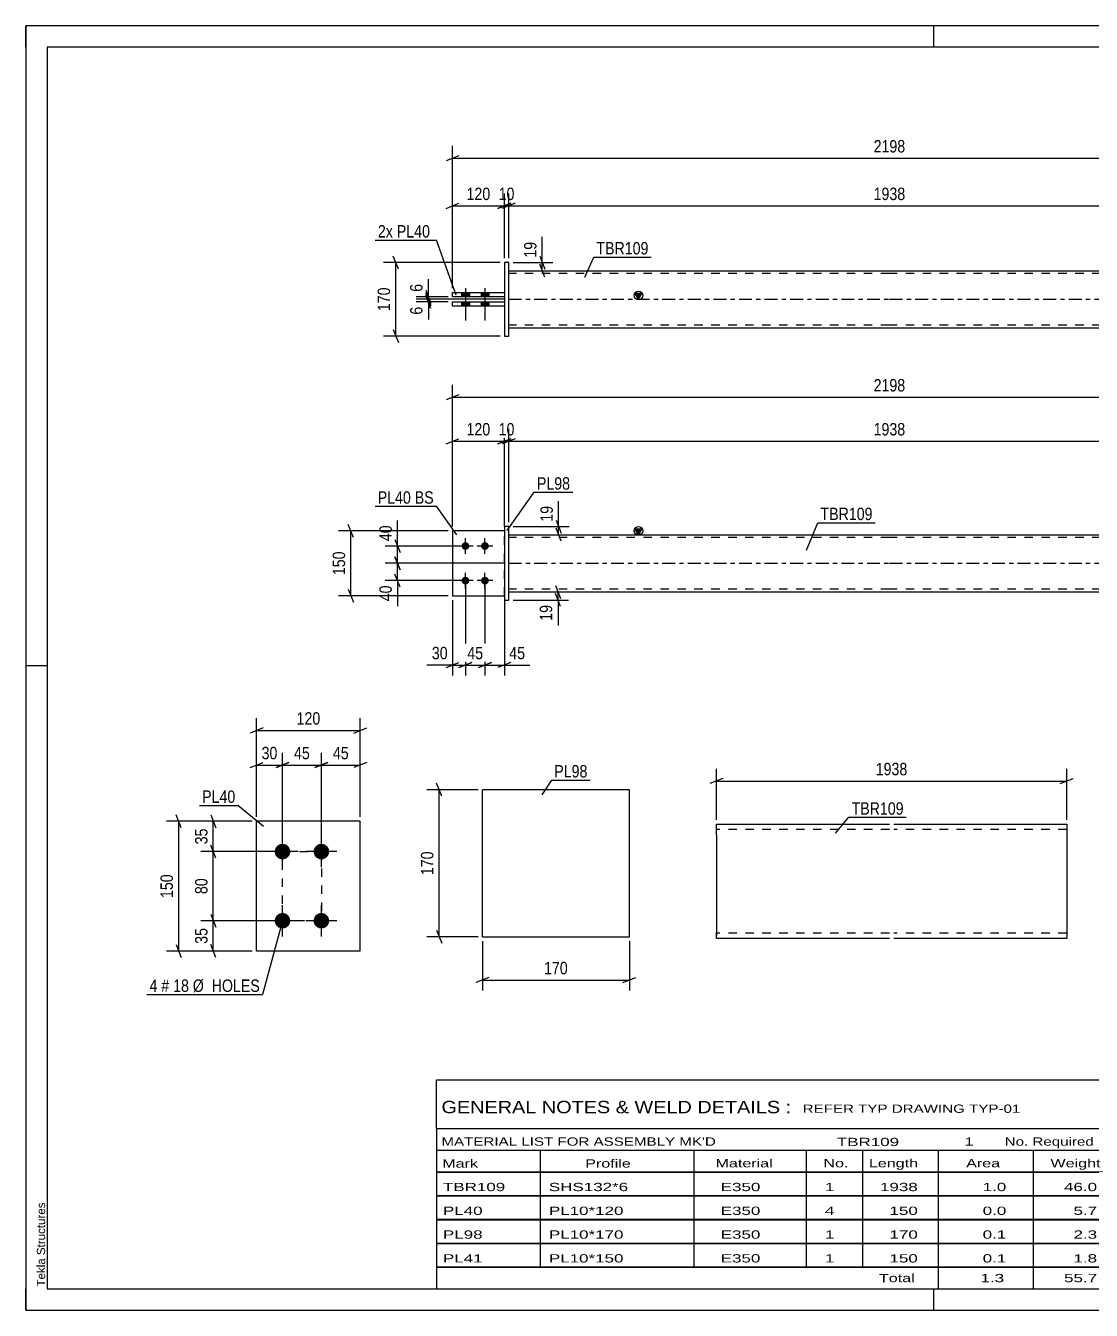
# Model space of a CAD drawing. Header units: millimetres. Extents: x 0 to 420, y 0 to 297.
# Drawn here: x 0 to 246.4, y 0 to 297 of the extents above; entities that cross this region are included whole.
import ezdxf

# ---------------------------------------------------------------- set-up
doc = ezdxf.new("R2010")
doc.units = ezdxf.units.MM
doc.linetypes.add('DXK_LINE_DOT2', pattern=[3.9198, 1.9599, -1.9599])
doc.linetypes.add('DXK_LINE_DOT3', pattern=[5.9187, 2.979, -0.9799, 0.9799, -0.9799])
doc.styles.add('Arial', font='ARIAL.TTF', dxfattribs={"height": 0.2})
doc.styles.add('Arial Narrow', font='ARIALN.TTF', dxfattribs={"height": 0.2})

# ---------------------------------------------------------------- blocks, each defined once
blk = doc.blocks.new('Unknown-581592027-1127')
at = {"color": 5, "linetype": 'Continuous'}
for p, q in [((420, 297), (0, 297)), ((0, 297), (0, 0)), ((0, 292), (0, 297)), ((210, 292), (210, 297)), ((415, 292), (5, 292)), ((5, 292), (5, 5)), ((5, 149), (0, 149)), ((0, 0), (0, 5)), ((5, 5), (415, 5)), ((210, 0), (210, 5)), ((0, 0), (420, 0))]:
    blk.add_line(p, q, dxfattribs=at)
at = {"color": 174, "linetype": 'Continuous', "style": 'Arial'}
blk.add_text('Tekla Structures', height=1.9102, rotation=90, dxfattribs=at).set_placement((4.5, 5.5))
blk = doc.blocks.new('Part-581592027-1420 - 1364')
at = {"color": 7, "linetype": 'DXK_LINE_DOT2'}
for p, q in [((110.71, 180.2), (98.71, 180.2)), ((98.71, 180.2), (98.71, 165.2)), ((110.71, 165.2), (110.71, 180.2)), ((98.71, 165.2), (110.71, 165.2))]:
    blk.add_line(p, q, dxfattribs=at)
blk = doc.blocks.new('Bolt-581592027-1378 - 1364')
at = {"linetype": 'Continuous'}
for points in [[(101.71, 175.8, -1), (101.71, 177.6, -1)], [(106.21, 175.8, -1), (106.21, 177.6, -1)], [(101.71, 167.8, -1), (101.71, 169.6, -1)], [(106.21, 167.8, -1), (106.21, 169.6, -1)]]:
    blk.add_hatch(color=1, dxfattribs=at).paths.add_polyline_path(points)
at = {"color": 1, "linetype": 'Continuous'}
for p, q in [((101.71, 174.9), (101.71, 178.5)), ((106.21, 174.9), (106.21, 178.5)), ((103.51, 176.7), (99.91, 176.7)), ((108.01, 176.7), (104.41, 176.7)), ((101.71, 166.9), (101.71, 170.5)), ((106.21, 166.9), (106.21, 170.5)), ((103.51, 168.7), (99.91, 168.7)), ((108.01, 168.7), (104.41, 168.7))]:
    blk.add_line(p, q, dxfattribs=at)
blk = doc.blocks.new('Part-581592027-1405 - 1364')
at = {"color": 2, "linetype": 'Continuous'}
for p, q in [((111.71, 181.2), (110.71, 181.2)), ((110.71, 181.2), (110.71, 164.2)), ((111.71, 164.2), (111.71, 181.2)), ((110.71, 164.2), (111.71, 164.2))]:
    blk.add_line(p, q, dxfattribs=at)
blk = doc.blocks.new('Part-581592027-1425 - 1364')
at = {"color": 2, "linetype": 'Continuous'}
for p, q in [((110.71, 180.2), (98.71, 180.2)), ((98.71, 180.2), (98.71, 165.2)), ((98.71, 165.2), (110.71, 165.2))]:
    blk.add_line(p, q, dxfattribs=at)
at = {"color": 7, "linetype": 'DXK_LINE_DOT2'}
blk.add_line((110.71, 165.2), (110.71, 180.2), dxfattribs=at)
blk = doc.blocks.new('Part-581592027-1440 - 1364')
at = {"linetype": 'Continuous'}
blk.add_hatch(color=2, dxfattribs=at).paths.add_polyline_path([(141.71, 179.3), (140.91, 180.7), (142.51, 180.7)])
at = {"color": 2, "linetype": 'Continuous'}
for p, q in [((111.71, 179.3), (199.71, 179.3)), ((141.71, 179.3), (140.91, 180.7)), ((140.91, 180.7), (142.51, 180.7)), ((142.51, 180.7), (141.71, 179.3)), ((199.81, 179.3), (287.81, 179.3)), ((111.71, 166.1), (199.71, 166.1)), ((199.81, 166.1), (287.81, 166.1))]:
    blk.add_line(p, q, dxfattribs=at)
at = {"color": 7, "linetype": 'DXK_LINE_DOT2'}
for p, q in [((111.71, 166.1), (111.71, 179.3)), ((199.71, 178.7), (111.71, 178.7)), ((287.81, 178.7), (199.81, 178.7)), ((287.81, 166.1), (287.81, 179.3)), ((199.71, 166.7), (111.71, 166.7)), ((287.81, 166.7), (199.81, 166.7))]:
    blk.add_line(p, q, dxfattribs=at)
at = {"color": 7, "linetype": 'DXK_LINE_DOT3'}
for p, q in [((111.71, 172.7), (199.71, 172.7)), ((199.81, 172.7), (287.81, 172.7))]:
    blk.add_line(p, q, dxfattribs=at)
at = {"color": 2, "linetype": 'Continuous'}
blk.add_circle((141.71, 180.2), 1, dxfattribs=at)
blk = doc.blocks.new('Part-581592027-1793 - 1767')
at = {"color": 2, "linetype": 'Continuous'}
for p, q in [((98.71, 233.14), (110.71, 233.14)), ((98.71, 232.14), (98.71, 233.14)), ((110.71, 232.14), (98.71, 232.14))]:
    blk.add_line(p, q, dxfattribs=at)
at = {"color": 7, "linetype": 'DXK_LINE_DOT2'}
blk.add_line((110.71, 233.14), (110.71, 232.14), dxfattribs=at)
blk = doc.blocks.new('Part-581592027-1798 - 1767')
at = {"color": 2, "linetype": 'Continuous'}
for p, q in [((98.71, 234.34), (98.71, 235.34)), ((98.71, 235.34), (110.71, 235.34)), ((110.71, 234.34), (98.71, 234.34))]:
    blk.add_line(p, q, dxfattribs=at)
at = {"color": 7, "linetype": 'DXK_LINE_DOT2'}
blk.add_line((110.71, 235.34), (110.71, 234.34), dxfattribs=at)
blk = doc.blocks.new('Part-581592027-1773 - 1767')
at = {"linetype": 'Continuous'}
blk.add_hatch(color=2, dxfattribs=at).paths.add_polyline_path([(141.71, 233.74), (140.91, 235.14), (142.51, 235.14)])
at = {"color": 2, "linetype": 'Continuous'}
for p, q in [((111.71, 240.34), (199.71, 240.34)), ((199.81, 240.34), (287.81, 240.34)), ((141.71, 233.74), (140.91, 235.14)), ((140.91, 235.14), (142.51, 235.14)), ((142.51, 235.14), (141.71, 233.74)), ((111.71, 227.14), (199.71, 227.14)), ((199.81, 227.14), (287.81, 227.14))]:
    blk.add_line(p, q, dxfattribs=at)
at = {"color": 7, "linetype": 'DXK_LINE_DOT2'}
for p, q in [((111.71, 227.14), (111.71, 240.34)), ((199.71, 239.74), (111.71, 239.74)), ((287.81, 239.74), (199.81, 239.74)), ((287.81, 240.34), (287.81, 227.14)), ((199.71, 227.74), (111.71, 227.74)), ((287.81, 227.74), (199.81, 227.74))]:
    blk.add_line(p, q, dxfattribs=at)
at = {"color": 7, "linetype": 'DXK_LINE_DOT3'}
for p, q in [((111.71, 233.74), (199.71, 233.74)), ((199.81, 233.74), (287.81, 233.74))]:
    blk.add_line(p, q, dxfattribs=at)
at = {"color": 2, "linetype": 'Continuous'}
blk.add_circle((141.71, 234.64), 1, dxfattribs=at)
blk = doc.blocks.new('Part-581592027-1799 - 1767')
at = {"color": 2, "linetype": 'Continuous'}
for p, q in [((111.71, 242.24), (110.71, 242.24)), ((110.71, 242.24), (110.71, 225.24)), ((111.71, 225.24), (111.71, 242.24)), ((110.71, 225.24), (111.71, 225.24))]:
    blk.add_line(p, q, dxfattribs=at)
blk = doc.blocks.new('Bolt-581592027-1801 - 1767')
at = {"linetype": 'Continuous'}
for points in [[(100.81, 234.34), (102.61, 234.34), (102.61, 235.34), (100.81, 235.34)], [(100.81, 234.34), (102.61, 234.34), (102.61, 235.34), (100.81, 235.34)], [(105.31, 234.34), (107.11, 234.34), (107.11, 235.34), (105.31, 235.34)], [(105.31, 234.34), (107.11, 234.34), (107.11, 235.34), (105.31, 235.34)], [(100.81, 232.14), (102.61, 232.14), (102.61, 233.14), (100.81, 233.14)], [(100.81, 232.14), (102.61, 232.14), (102.61, 233.14), (100.81, 233.14)], [(105.31, 232.14), (107.11, 232.14), (107.11, 233.14), (105.31, 233.14)], [(105.31, 232.14), (107.11, 232.14), (107.11, 233.14), (105.31, 233.14)]]:
    blk.add_hatch(color=1, dxfattribs=at).paths.add_polyline_path(points)
at = {"color": 1, "linetype": 'Continuous'}
for p, q in [((100.81, 235.34), (100.81, 234.34)), ((100.81, 235.34), (100.81, 234.34)), ((101.71, 236.34), (101.71, 228.84)), ((101.71, 236.34), (101.71, 228.84)), ((102.61, 235.34), (102.61, 234.34)), ((102.61, 235.34), (102.61, 234.34)), ((105.31, 235.34), (105.31, 234.34)), ((105.31, 235.34), (105.31, 234.34)), ((106.21, 236.34), (106.21, 228.84)), ((106.21, 236.34), (106.21, 228.84)), ((107.11, 235.34), (107.11, 234.34)), ((107.11, 235.34), (107.11, 234.34)), ((100.81, 233.14), (100.81, 232.14)), ((100.81, 233.14), (100.81, 232.14)), ((102.61, 233.14), (102.61, 232.14)), ((102.61, 233.14), (102.61, 232.14)), ((105.31, 233.14), (105.31, 232.14)), ((105.31, 233.14), (105.31, 232.14)), ((107.11, 233.14), (107.11, 232.14)), ((107.11, 233.14), (107.11, 232.14))]:
    blk.add_line(p, q, dxfattribs=at)
blk = doc.blocks.new('Bolt-581592027-2103 - 2040')
at = {"linetype": 'Continuous'}
for points in [[(59.39, 104.26, -1), (59.39, 107.86, -1)], [(68.39, 104.26, -1), (68.39, 107.86, -1)], [(59.39, 88.26, -1), (59.39, 91.86, -1)], [(68.39, 88.26, -1), (68.39, 91.86, -1)]]:
    blk.add_hatch(color=1, dxfattribs=at).paths.add_polyline_path(points)
at = {"color": 1, "linetype": 'Continuous'}
for p, q in [((59.39, 102.46), (59.39, 109.66)), ((68.39, 102.46), (68.39, 109.66)), ((62.99, 106.06), (55.79, 106.06)), ((71.99, 106.06), (64.79, 106.06)), ((59.39, 86.46), (59.39, 93.66)), ((68.39, 86.46), (68.39, 93.66)), ((62.99, 90.06), (55.79, 90.06)), ((71.99, 90.06), (64.79, 90.06))]:
    blk.add_line(p, q, dxfattribs=at)
blk = doc.blocks.new('Part-581592027-2108 - 2040')
at = {"color": 2, "linetype": 'Continuous'}
for p, q in [((77.39, 113.06), (53.39, 113.06)), ((53.39, 83.06), (53.39, 113.06)), ((77.39, 83.06), (77.39, 113.06)), ((77.39, 83.06), (53.39, 83.06))]:
    blk.add_line(p, q, dxfattribs=at)
blk = doc.blocks.new('Part-581592027-2231 - 2225')
at = {"color": 2, "linetype": 'Continuous'}
for p, q in [((139.63, 120.35), (105.63, 120.35)), ((105.63, 86.35), (105.63, 120.35)), ((139.63, 86.35), (139.63, 120.35)), ((105.63, 86.35), (139.63, 86.35))]:
    blk.add_line(p, q, dxfattribs=at)
blk = doc.blocks.new('Part-581592027-2256 - 2248')
at = {"color": 2, "linetype": 'Continuous'}
for p, q in [((159.75, 109.96), (159.75, 112.36)), ((159.75, 112.36), (199.75, 112.36)), ((159.75, 109.96), (159.75, 87.44)), ((200.75, 112.36), (240.75, 112.36)), ((240.75, 112.36), (240.75, 112.18)), ((240.75, 112.18), (240.75, 109.96)), ((240.75, 109.96), (240.75, 85.96)), ((159.75, 86.14), (159.75, 87.44)), ((159.75, 85.96), (159.75, 86.14)), ((199.75, 85.96), (159.75, 85.96)), ((240.75, 85.96), (200.75, 85.96))]:
    blk.add_line(p, q, dxfattribs=at)
at = {"color": 7, "linetype": 'DXK_LINE_DOT2'}
for p, q in [((199.75, 111.16), (159.75, 111.16)), ((240.75, 111.16), (200.75, 111.16)), ((240.75, 111.66), (240.75, 109.96)), ((159.75, 87.44), (159.75, 86.66)), ((159.75, 87.16), (159.75, 87.25)), ((199.75, 87.16), (159.75, 87.16)), ((240.75, 87.16), (200.75, 87.16)), ((240.75, 87.25), (240.75, 87.44)), ((240.75, 87.16), (240.75, 87.25)), ((240.75, 87.16), (240.75, 87.25))]:
    blk.add_line(p, q, dxfattribs=at)
blk = doc.blocks.new('Rectangle-581592027-2210 - 2040')
at = {"color": 1, "linetype": 'DXK_LINE_DOT2'}
blk.add_lwpolyline([(59.39, 106.06), (68.39, 106.06), (68.39, 90.06), (59.39, 90.06), (59.39, 106.06)], close=True, dxfattribs=at)
blk = doc.blocks.new('StraightDimension-581592027-1609 - 1364')
at = {"color": 7, "linetype": 'Continuous'}
for p, q in [((110.71, 172.7), (83.16, 172.7)), ((85.41, 174.2), (86.61, 171.2)), ((86.01, 168.7), (86.01, 172.7)), ((86.61, 167.2), (85.41, 170.2)), ((100.71, 168.7), (83.16, 168.7))]:
    blk.add_line(p, q, dxfattribs=at)
at = {"color": 0}
blk.add_wipeout([(85.26, 168.17), (81.06, 168.17), (81.06, 163.32), (85.26, 163.32)], dxfattribs=at)
at = {"color": 7, "linetype": 'Continuous'}
blk.add_line((86.01, 168.7), (86.01, 162.79), dxfattribs=at)
blk.add_line((86.01, 168.7), (86.01, 162.79), dxfattribs=at)
at = {"color": 3, "style": 'Arial Narrow'}
blk.add_text('40', height=2.863, rotation=90.0002, dxfattribs=at).set_placement((84.66, 163.92))
blk = doc.blocks.new('StraightDimension-581592027-1600 - 1364')
at = {"color": 7, "linetype": 'Continuous'}
for p, q in [((112.71, 181.2), (125.66, 181.2)), ((122.66, 182.7), (123.86, 179.7)), ((123.26, 179.3), (123.26, 181.2)), ((112.71, 179.3), (125.66, 179.3)), ((123.86, 177.8), (122.66, 180.8))]:
    blk.add_line(p, q, dxfattribs=at)
at = {"color": 0}
blk.add_wipeout([(122.51, 186.58), (118.31, 186.58), (118.31, 181.72), (122.51, 181.72)], dxfattribs=at)
at = {"color": 7, "linetype": 'Continuous'}
blk.add_line((123.26, 181.2), (123.26, 187.1), dxfattribs=at)
blk.add_line((123.26, 181.2), (123.26, 187.1), dxfattribs=at)
at = {"color": 3, "style": 'Arial Narrow'}
blk.add_text('19', height=2.863, rotation=90.0002, dxfattribs=at).set_placement((121.91, 182.32))
blk = doc.blocks.new('StraightDimension-581592027-1560 - 1364')
at = {"color": 7, "linetype": 'Continuous'}
for p, q in [((101.71, 167.7), (101.71, 146.78)), ((98.71, 164.2), (98.71, 146.78)), ((97.21, 148.58), (100.21, 149.78)), ((98.71, 149.18), (101.71, 149.18)), ((103.21, 149.78), (100.21, 148.58))]:
    blk.add_line(p, q, dxfattribs=at)
at = {"color": 0}
blk.add_wipeout([(98.18, 149.93), (98.18, 154.13), (93.33, 154.13), (93.33, 149.93)], dxfattribs=at)
at = {"color": 7, "linetype": 'Continuous'}
blk.add_line((98.71, 149.18), (92.8, 149.18), dxfattribs=at)
blk.add_line((98.71, 149.18), (92.8, 149.18), dxfattribs=at)
at = {"color": 3, "style": 'Arial Narrow'}
blk.add_text('30', height=2.863, dxfattribs=at).set_placement((93.93, 150.53))
blk = doc.blocks.new('StraightDimension-581592027-1452 - 1364')
at = {"color": 7, "linetype": 'Continuous'}
for p, q in [((98.71, 181.2), (98.71, 203.77)), ((110.71, 181.2), (110.71, 203.77)), ((97.21, 200.32), (100.21, 201.52)), ((98.71, 200.92), (110.71, 200.92)), ((112.21, 201.52), (109.21, 200.32))]:
    blk.add_line(p, q, dxfattribs=at)
at = {"color": 0}
blk.add_wipeout([(108.05, 201.67), (108.05, 205.87), (101.36, 205.87), (101.36, 201.67)], dxfattribs=at)
at = {"color": 3, "style": 'Arial Narrow'}
blk.add_text('120', height=2.863, dxfattribs=at).set_placement((101.96, 202.27))
blk = doc.blocks.new('StraightDimension-581592027-1479 - 1364')
at = {"color": 7, "linetype": 'Continuous'}
for p, q in [((110.71, 181.2), (110.71, 203.77)), ((111.71, 182.2), (111.71, 203.77)), ((109.21, 200.32), (112.21, 201.52)), ((113.21, 201.52), (110.21, 200.32)), ((110.71, 200.92), (111.71, 200.92))]:
    blk.add_line(p, q, dxfattribs=at)
at = {"color": 0}
blk.add_wipeout([(113.64, 201.67), (113.64, 205.87), (108.78, 205.87), (108.78, 201.67)], dxfattribs=at)
at = {"color": 3, "style": 'Arial Narrow'}
blk.add_text('10', height=2.863, dxfattribs=at).set_placement((109.38, 202.27))
blk = doc.blocks.new('StraightDimension-581592027-1577 - 1364')
at = {"color": 7, "linetype": 'Continuous'}
for p, q in [((106.21, 167.7), (106.21, 146.78)), ((110.71, 164.2), (110.71, 146.78)), ((104.71, 148.58), (107.71, 149.78)), ((106.21, 149.18), (110.71, 149.18)), ((112.21, 149.78), (109.21, 148.58))]:
    blk.add_line(p, q, dxfattribs=at)
at = {"color": 0}
blk.add_wipeout([(116.09, 149.93), (116.09, 154.13), (111.23, 154.13), (111.23, 149.93)], dxfattribs=at)
at = {"color": 7, "linetype": 'Continuous'}
blk.add_line((110.71, 149.18), (116.61, 149.18), dxfattribs=at)
blk.add_line((110.71, 149.18), (116.61, 149.18), dxfattribs=at)
at = {"color": 3, "style": 'Arial Narrow'}
blk.add_text('45', height=2.863, dxfattribs=at).set_placement((111.83, 150.53))
blk = doc.blocks.new('StraightDimension-581592027-1496 - 1364')
at = {"color": 7, "linetype": 'Continuous'}
for p, q in [((111.71, 182.2), (111.71, 203.77)), ((287.81, 181.2), (287.81, 203.77)), ((113.21, 201.52), (110.21, 200.32)), ((111.71, 200.92), (287.81, 200.92)), ((286.31, 200.32), (289.31, 201.52))]:
    blk.add_line(p, q, dxfattribs=at)
at = {"color": 0}
blk.add_wipeout([(204.01, 201.67), (204.01, 205.87), (195.5, 205.87), (195.5, 201.67)], dxfattribs=at)
at = {"color": 3, "style": 'Arial Narrow'}
blk.add_text('1938', height=2.863, dxfattribs=at).set_placement((196.1, 202.27))
blk = doc.blocks.new('StraightDimension-581592027-1546 - 1364')
at = {"color": 7, "linetype": 'Continuous'}
for p, q in [((98.71, 181.2), (98.71, 213.94)), ((300.81, 181.2), (300.81, 213.94)), ((100.21, 211.69), (97.21, 210.49)), ((98.71, 211.09), (300.81, 211.09)), ((299.31, 210.49), (302.31, 211.69))]:
    blk.add_line(p, q, dxfattribs=at)
at = {"color": 0}
blk.add_wipeout([(204.01, 211.84), (204.01, 216.04), (195.5, 216.04), (195.5, 211.84)], dxfattribs=at)
at = {"color": 3, "style": 'Arial Narrow'}
blk.add_text('2198', height=2.863, dxfattribs=at).set_placement((196.1, 212.44))
blk = doc.blocks.new('StraightDimension-581592027-1570 - 1364')
at = {"color": 7, "linetype": 'Continuous'}
for p, q in [((101.71, 167.7), (101.71, 146.78)), ((106.21, 167.7), (106.21, 146.78)), ((100.21, 148.58), (103.21, 149.78)), ((101.71, 149.18), (106.21, 149.18)), ((107.71, 149.78), (104.71, 148.58))]:
    blk.add_line(p, q, dxfattribs=at)
at = {"color": 0}
blk.add_wipeout([(106.39, 149.93), (106.39, 154.13), (101.53, 154.13), (101.53, 149.93)], dxfattribs=at)
at = {"color": 3, "style": 'Arial Narrow'}
blk.add_text('45', height=2.863, dxfattribs=at).set_placement((102.13, 150.53))
blk = doc.blocks.new('StraightDimension-581592027-1591 - 1364')
at = {"color": 7, "linetype": 'Continuous'}
for p, q in [((122.51, 167.6), (123.71, 164.6)), ((112.71, 166.1), (125.51, 166.1)), ((112.71, 164.2), (125.51, 164.2)), ((123.71, 162.7), (122.51, 165.7)), ((123.11, 164.2), (123.11, 166.1))]:
    blk.add_line(p, q, dxfattribs=at)
at = {"color": 0}
blk.add_wipeout([(122.36, 163.67), (118.16, 163.67), (118.16, 158.82), (122.36, 158.82)], dxfattribs=at)
at = {"color": 7, "linetype": 'Continuous'}
blk.add_line((123.11, 164.2), (123.11, 158.29), dxfattribs=at)
blk.add_line((123.11, 164.2), (123.11, 158.29), dxfattribs=at)
at = {"color": 3, "style": 'Arial Narrow'}
blk.add_text('19', height=2.863, rotation=90.0002, dxfattribs=at).set_placement((121.76, 159.42))
blk = doc.blocks.new('StraightDimension-581592027-1626 - 1364')
at = {"color": 7, "linetype": 'Continuous'}
for p, q in [((100.71, 176.7), (83.16, 176.7)), ((85.41, 178.2), (86.61, 175.2)), ((86.01, 172.7), (86.01, 176.7)), ((110.71, 172.7), (83.16, 172.7)), ((86.61, 171.2), (85.41, 174.2))]:
    blk.add_line(p, q, dxfattribs=at)
at = {"color": 0}
blk.add_wipeout([(85.26, 182.08), (81.06, 182.08), (81.06, 177.22), (85.26, 177.22)], dxfattribs=at)
at = {"color": 7, "linetype": 'Continuous'}
blk.add_line((86.01, 176.7), (86.01, 182.6), dxfattribs=at)
blk.add_line((86.01, 176.7), (86.01, 182.6), dxfattribs=at)
at = {"color": 3, "style": 'Arial Narrow'}
blk.add_text('40', height=2.863, rotation=90.0002, dxfattribs=at).set_placement((84.66, 177.82))
blk = doc.blocks.new('StraightDimension-581592027-1689 - 1364')
at = {"color": 7, "linetype": 'Continuous'}
for p, q in [((75.81, 178.7), (74.61, 181.7)), ((97.71, 180.2), (72.36, 180.2)), ((75.21, 165.2), (75.21, 180.2)), ((74.61, 166.7), (75.81, 163.7)), ((97.71, 165.2), (72.36, 165.2))]:
    blk.add_line(p, q, dxfattribs=at)
at = {"color": 0}
blk.add_wipeout([(74.46, 176.04), (70.26, 176.04), (70.26, 169.36), (74.46, 169.36)], dxfattribs=at)
at = {"color": 3, "style": 'Arial Narrow'}
blk.add_text('150', height=2.863, rotation=90.0002, dxfattribs=at).set_placement((73.86, 169.96))
blk = doc.blocks.new('StraightDimension-581592027-1851 - 1767')
at = {"color": 7, "linetype": 'Continuous'}
for p, q in [((92.52, 235.84), (93.72, 232.84)), ((93.72, 232.24), (92.52, 235.24)), ((97.71, 234.34), (90.27, 234.34)), ((110.71, 233.74), (90.27, 233.74)), ((93.12, 233.74), (93.12, 234.34))]:
    blk.add_line(p, q, dxfattribs=at)
at = {"color": 0}
blk.add_wipeout([(92.37, 237.9), (88.17, 237.9), (88.17, 234.87), (92.37, 234.87)], dxfattribs=at)
at = {"color": 7, "linetype": 'Continuous'}
blk.add_line((93.12, 234.34), (93.12, 238.42), dxfattribs=at)
blk.add_line((93.12, 234.34), (93.12, 238.42), dxfattribs=at)
at = {"color": 3, "style": 'Arial Narrow'}
blk.add_text('6', height=2.86, rotation=90.0002, dxfattribs=at).set_placement((91.77, 235.47))
blk = doc.blocks.new('StraightDimension-581592027-1930 - 1767')
at = {"color": 7, "linetype": 'Continuous'}
for p, q in [((109.21, 254.74), (112.21, 255.94)), ((113.21, 255.94), (110.21, 254.74)), ((110.71, 243.24), (110.71, 258.19)), ((111.71, 243.24), (111.71, 258.19)), ((110.71, 255.34), (111.71, 255.34))]:
    blk.add_line(p, q, dxfattribs=at)
at = {"color": 0}
blk.add_wipeout([(113.64, 256.09), (113.64, 260.29), (108.78, 260.29), (108.78, 256.09)], dxfattribs=at)
at = {"color": 3, "style": 'Arial Narrow'}
blk.add_text('10', height=2.863, dxfattribs=at).set_placement((109.38, 256.69))
blk = doc.blocks.new('StraightDimension-581592027-1835 - 1767')
at = {"color": 7, "linetype": 'Continuous'}
for p, q in [((92.52, 235.24), (93.72, 232.24)), ((93.72, 231.64), (92.52, 234.64)), ((110.71, 233.74), (90.27, 233.74)), ((97.71, 233.14), (90.27, 233.14)), ((93.12, 233.14), (93.12, 233.74))]:
    blk.add_line(p, q, dxfattribs=at)
at = {"color": 0}
blk.add_wipeout([(92.37, 232.62), (88.17, 232.62), (88.17, 229.59), (92.37, 229.59)], dxfattribs=at)
at = {"color": 7, "linetype": 'Continuous'}
blk.add_line((93.12, 233.14), (93.12, 229.07), dxfattribs=at)
blk.add_line((93.12, 233.14), (93.12, 229.07), dxfattribs=at)
at = {"color": 3, "style": 'Arial Narrow'}
blk.add_text('6', height=2.86, rotation=90.0002, dxfattribs=at).set_placement((91.77, 230.19))
blk = doc.blocks.new('StraightDimension-581592027-1868 - 1767')
at = {"color": 7, "linetype": 'Continuous'}
for p, q in [((118.88, 243.74), (120.08, 240.74)), ((112.71, 242.24), (121.88, 242.24)), ((120.08, 238.84), (118.88, 241.84)), ((119.48, 240.34), (119.48, 242.24)), ((112.71, 240.34), (121.88, 240.34))]:
    blk.add_line(p, q, dxfattribs=at)
at = {"color": 0}
blk.add_wipeout([(118.73, 247.63), (114.53, 247.63), (114.53, 242.77), (118.73, 242.77)], dxfattribs=at)
at = {"color": 7, "linetype": 'Continuous'}
blk.add_line((119.48, 242.24), (119.48, 248.15), dxfattribs=at)
blk.add_line((119.48, 242.24), (119.48, 248.15), dxfattribs=at)
at = {"color": 3, "style": 'Arial Narrow'}
blk.add_text('19', height=2.863, rotation=90.0002, dxfattribs=at).set_placement((118.13, 243.37))
blk = doc.blocks.new('StraightDimension-581592027-1879 - 1767')
at = {"color": 7, "linetype": 'Continuous'}
for p, q in [((86.21, 240.74), (85.01, 243.74)), ((109.71, 242.24), (82.76, 242.24)), ((85.61, 225.24), (85.61, 242.24)), ((85.01, 226.74), (86.21, 223.74)), ((109.71, 225.24), (82.76, 225.24))]:
    blk.add_line(p, q, dxfattribs=at)
at = {"color": 0}
blk.add_wipeout([(84.86, 237.09), (80.66, 237.09), (80.66, 230.4), (84.86, 230.4)], dxfattribs=at)
at = {"color": 3, "style": 'Arial Narrow'}
blk.add_text('170', height=2.863, rotation=90.0002, dxfattribs=at).set_placement((84.26, 231))
blk = doc.blocks.new('StraightDimension-581592027-1910 - 1767')
at = {"color": 7, "linetype": 'Continuous'}
for p, q in [((113.21, 255.94), (110.21, 254.74)), ((111.71, 243.24), (111.71, 258.19)), ((286.31, 254.74), (289.31, 255.94)), ((287.81, 242.24), (287.81, 258.19)), ((111.71, 255.34), (287.81, 255.34))]:
    blk.add_line(p, q, dxfattribs=at)
at = {"color": 0}
blk.add_wipeout([(204.01, 256.09), (204.01, 260.29), (195.5, 260.29), (195.5, 256.09)], dxfattribs=at)
at = {"color": 3, "style": 'Arial Narrow'}
blk.add_text('1938', height=2.863, dxfattribs=at).set_placement((196.1, 256.69))
blk = doc.blocks.new('StraightDimension-581592027-1920 - 1767')
at = {"color": 7, "linetype": 'Continuous'}
for p, q in [((97.21, 254.74), (100.21, 255.94)), ((98.71, 236.34), (98.71, 258.19)), ((112.21, 255.94), (109.21, 254.74)), ((110.71, 243.24), (110.71, 258.19)), ((98.71, 255.34), (110.71, 255.34))]:
    blk.add_line(p, q, dxfattribs=at)
at = {"color": 0}
blk.add_wipeout([(108.05, 256.09), (108.05, 260.29), (101.36, 260.29), (101.36, 256.09)], dxfattribs=at)
at = {"color": 3, "style": 'Arial Narrow'}
blk.add_text('120', height=2.863, dxfattribs=at).set_placement((101.96, 256.69))
blk = doc.blocks.new('StraightDimension-581592027-1941 - 1767')
at = {"color": 7, "linetype": 'Continuous'}
for p, q in [((98.71, 236.34), (98.71, 269.19)), ((300.81, 236.34), (300.81, 269.19)), ((100.21, 266.94), (97.21, 265.74)), ((98.71, 266.34), (300.81, 266.34)), ((299.31, 265.74), (302.31, 266.94))]:
    blk.add_line(p, q, dxfattribs=at)
at = {"color": 0}
blk.add_wipeout([(204.01, 267.09), (204.01, 271.29), (195.5, 271.29), (195.5, 267.09)], dxfattribs=at)
at = {"color": 3, "style": 'Arial Narrow'}
blk.add_text('2198', height=2.863, dxfattribs=at).set_placement((196.1, 267.69))
blk = doc.blocks.new('StraightDimension-581592027-2133 - 2040')
at = {"color": 7, "linetype": 'Continuous'}
for p, q in [((59.39, 107.06), (59.39, 128.91)), ((68.39, 107.06), (68.39, 128.91)), ((57.89, 125.46), (60.89, 126.66)), ((59.39, 126.06), (68.39, 126.06)), ((69.89, 126.66), (66.89, 125.46))]:
    blk.add_line(p, q, dxfattribs=at)
at = {"color": 0}
blk.add_wipeout([(66.32, 126.81), (66.32, 131.01), (61.46, 131.01), (61.46, 126.81)], dxfattribs=at)
at = {"color": 3, "style": 'Arial Narrow'}
blk.add_text('45', height=2.863, dxfattribs=at).set_placement((62.06, 127.41))
blk = doc.blocks.new('StraightDimension-581592027-2165 - 2040')
at = {"color": 7, "linetype": 'Continuous'}
for p, q in [((58.39, 90.06), (40.54, 90.06)), ((42.79, 91.56), (43.99, 88.56)), ((43.39, 83.06), (43.39, 90.06)), ((43.99, 81.56), (42.79, 84.56)), ((52.39, 83.06), (40.54, 83.06))]:
    blk.add_line(p, q, dxfattribs=at)
at = {"color": 0}
blk.add_wipeout([(42.64, 88.99), (38.44, 88.99), (38.44, 84.13), (42.64, 84.13)], dxfattribs=at)
at = {"color": 3, "style": 'Arial Narrow'}
blk.add_text('35', height=2.863, rotation=90.0002, dxfattribs=at).set_placement((42.04, 84.73))
blk = doc.blocks.new('StraightDimension-581592027-2123 - 2040')
at = {"color": 7, "linetype": 'Continuous'}
for p, q in [((53.39, 114.06), (53.39, 128.91)), ((59.39, 107.06), (59.39, 128.91)), ((51.89, 125.46), (54.89, 126.66)), ((53.39, 126.06), (59.39, 126.06)), ((60.89, 126.66), (57.89, 125.46))]:
    blk.add_line(p, q, dxfattribs=at)
at = {"color": 0}
blk.add_wipeout([(58.82, 126.81), (58.82, 131.01), (53.96, 131.01), (53.96, 126.81)], dxfattribs=at)
at = {"color": 3, "style": 'Arial Narrow'}
blk.add_text('30', height=2.863, dxfattribs=at).set_placement((54.56, 127.41))
blk = doc.blocks.new('StraightDimension-581592027-2112 - 2040')
at = {"color": 7, "linetype": 'Continuous'}
for p, q in [((53.39, 114.06), (53.39, 136.91)), ((77.39, 114.06), (77.39, 136.91)), ((54.89, 134.66), (51.89, 133.46)), ((53.39, 134.06), (77.39, 134.06)), ((75.89, 133.46), (78.89, 134.66))]:
    blk.add_line(p, q, dxfattribs=at)
at = {"color": 0}
blk.add_wipeout([(68.73, 134.81), (68.73, 139.01), (62.05, 139.01), (62.05, 134.81)], dxfattribs=at)
at = {"color": 3, "style": 'Arial Narrow'}
blk.add_text('120', height=2.863, dxfattribs=at).set_placement((62.65, 135.41))
blk = doc.blocks.new('StraightDimension-581592027-2143 - 2040')
at = {"color": 7, "linetype": 'Continuous'}
for p, q in [((68.39, 107.06), (68.39, 128.91)), ((77.39, 114.06), (77.39, 128.91)), ((66.89, 125.46), (69.89, 126.66)), ((68.39, 126.06), (77.39, 126.06)), ((78.89, 126.66), (75.89, 125.46))]:
    blk.add_line(p, q, dxfattribs=at)
at = {"color": 0}
blk.add_wipeout([(75.32, 126.81), (75.32, 131.01), (70.46, 131.01), (70.46, 126.81)], dxfattribs=at)
at = {"color": 3, "style": 'Arial Narrow'}
blk.add_text('45', height=2.863, dxfattribs=at).set_placement((71.06, 127.41))
blk = doc.blocks.new('StraightDimension-581592027-2154 - 2040')
at = {"color": 7, "linetype": 'Continuous'}
for p, q in [((52.39, 113.06), (32.54, 113.06)), ((35.99, 111.56), (34.79, 114.56)), ((35.39, 83.06), (35.39, 113.06)), ((34.79, 84.56), (35.99, 81.56)), ((52.39, 83.06), (32.54, 83.06))]:
    blk.add_line(p, q, dxfattribs=at)
at = {"color": 0}
blk.add_wipeout([(34.64, 101.4), (30.44, 101.4), (30.44, 94.72), (34.64, 94.72)], dxfattribs=at)
at = {"color": 3, "style": 'Arial Narrow'}
blk.add_text('150', height=2.863, rotation=90.0002, dxfattribs=at).set_placement((34.04, 95.32))
blk = doc.blocks.new('StraightDimension-581592027-2181 - 2040')
at = {"color": 7, "linetype": 'Continuous'}
for p, q in [((43.99, 104.56), (42.79, 107.56)), ((58.39, 106.06), (40.54, 106.06)), ((43.39, 90.06), (43.39, 106.06)), ((58.39, 90.06), (40.54, 90.06)), ((42.79, 91.56), (43.99, 88.56))]:
    blk.add_line(p, q, dxfattribs=at)
at = {"color": 0}
blk.add_wipeout([(42.64, 100.49), (38.44, 100.49), (38.44, 95.63), (42.64, 95.63)], dxfattribs=at)
at = {"color": 3, "style": 'Arial Narrow'}
blk.add_text('80', height=2.863, rotation=90.0002, dxfattribs=at).set_placement((42.04, 96.23))
blk = doc.blocks.new('StraightDimension-581592027-2194 - 2040')
at = {"color": 7, "linetype": 'Continuous'}
for p, q in [((52.39, 113.06), (40.54, 113.06)), ((42.79, 114.56), (43.99, 111.56)), ((43.39, 106.06), (43.39, 113.06)), ((43.99, 104.56), (42.79, 107.56)), ((58.39, 106.06), (40.54, 106.06))]:
    blk.add_line(p, q, dxfattribs=at)
at = {"color": 0}
blk.add_wipeout([(42.64, 111.99), (38.44, 111.99), (38.44, 107.13), (42.64, 107.13)], dxfattribs=at)
at = {"color": 3, "style": 'Arial Narrow'}
blk.add_text('35', height=2.863, rotation=90.0002, dxfattribs=at).set_placement((42.04, 107.73))
blk = doc.blocks.new('StraightDimension-581592027-2233 - 2225')
at = {"color": 7, "linetype": 'Continuous'}
for p, q in [((96.23, 118.85), (95.03, 121.85)), ((104.63, 120.35), (92.78, 120.35)), ((95.63, 86.35), (95.63, 120.35)), ((104.63, 86.35), (92.78, 86.35)), ((95.03, 87.85), (96.23, 84.85))]:
    blk.add_line(p, q, dxfattribs=at)
at = {"color": 0}
blk.add_wipeout([(94.88, 106.69), (90.68, 106.69), (90.68, 100.01), (94.88, 100.01)], dxfattribs=at)
at = {"color": 3, "style": 'Arial Narrow'}
blk.add_text('170', height=2.863, rotation=90.0002, dxfattribs=at).set_placement((94.28, 100.61))
blk = doc.blocks.new('StraightDimension-581592027-2240 - 2225')
at = {"color": 7, "linetype": 'Continuous'}
for p, q in [((105.63, 85.35), (105.63, 73.95)), ((139.63, 85.35), (139.63, 73.95)), ((107.13, 76.95), (104.13, 75.75)), ((105.63, 76.35), (139.63, 76.35)), ((138.13, 75.75), (141.13, 76.95))]:
    blk.add_line(p, q, dxfattribs=at)
at = {"color": 0}
blk.add_wipeout([(125.97, 77.1), (125.97, 81.3), (119.28, 81.3), (119.28, 77.1)], dxfattribs=at)
at = {"color": 3, "style": 'Arial Narrow'}
blk.add_text('170', height=2.863, dxfattribs=at).set_placement((119.88, 77.7))
blk = doc.blocks.new('StraightDimension-581592027-2261 - 2248')
at = {"color": 7, "linetype": 'Continuous'}
for p, q in [((159.75, 113.36), (159.75, 125.21)), ((240.75, 113.36), (240.75, 125.21)), ((161.25, 122.96), (158.25, 121.76)), ((159.75, 122.36), (240.75, 122.36)), ((239.25, 121.76), (242.25, 122.96))]:
    blk.add_line(p, q, dxfattribs=at)
at = {"color": 0}
blk.add_wipeout([(204.5, 123.11), (204.5, 127.31), (195.99, 127.31), (195.99, 123.11)], dxfattribs=at)
at = {"color": 3, "style": 'Arial Narrow'}
blk.add_text('1938', height=2.863, dxfattribs=at).set_placement((196.59, 123.71))
blk = doc.blocks.new('Unknown-581592027-3161')
at = {"color": 7, "linetype": 'Continuous'}
for p, q in [((95, 53.25), (255, 53.25)), ((95, 42), (95, 53.25)), ((255, 53.25), (255, 42)), ((95, 42), (255, 42)), ((95, 42), (95, 37)), ((255, 42), (255, 37)), ((95, 37), (255, 37)), ((95, 37), (95, 32)), ((119, 37), (119, 32)), ((154.5, 37), (154.5, 32)), ((180.5, 37), (180.5, 32)), ((193.5, 37), (193.5, 32)), ((211, 37), (211, 32)), ((233, 37), (233, 32)), ((255, 37), (255, 32)), ((95, 32), (255, 32)), ((95, 31.95), (95, 26.55)), ((95, 31.95), (255, 31.95)), ((119, 32), (119, 26.5)), ((154.5, 32), (154.5, 26.5)), ((180.5, 32), (180.5, 26.5)), ((193.5, 32), (193.5, 26.5)), ((211, 32), (211, 26.5)), ((233, 32), (233, 26.5)), ((255, 31.95), (255, 26.55)), ((95, 26.55), (255, 26.55)), ((95, 26.45), (95, 21.05)), ((95, 26.45), (255, 26.45)), ((119, 26.5), (119, 21)), ((154.5, 26.5), (154.5, 21)), ((180.5, 26.5), (180.5, 21)), ((193.5, 26.5), (193.5, 21)), ((211, 26.5), (211, 21)), ((233, 26.5), (233, 21)), ((255, 26.45), (255, 21.05)), ((95, 21.05), (255, 21.05)), ((95, 20.95), (95, 15.55)), ((95, 20.95), (255, 20.95)), ((119, 21), (119, 15.5)), ((154.5, 21), (154.5, 15.5)), ((180.5, 21), (180.5, 15.5)), ((193.5, 21), (193.5, 15.5)), ((211, 21), (211, 15.5)), ((233, 21), (233, 15.5)), ((255, 20.95), (255, 15.55)), ((95, 15.55), (255, 15.55)), ((95, 15.45), (95, 10.05)), ((95, 15.45), (255, 15.45)), ((119, 15.5), (119, 10)), ((154.5, 15.5), (154.5, 10)), ((180.5, 15.5), (180.5, 10)), ((193.5, 15.5), (193.5, 10)), ((211, 15.5), (211, 10)), ((233, 15.5), (233, 10)), ((255, 15.45), (255, 10.05)), ((95, 10.05), (255, 10.05)), ((95, 10), (255, 10)), ((95, 10), (95, 5)), ((211, 10), (211, 5)), ((233, 10), (233, 5)), ((255, 10), (255, 5)), ((95, 5), (255, 5))]:
    blk.add_line(p, q, dxfattribs=at)
at = {"color": 7, "style": 'Arial Narrow'}
for s, height, width, p in [('GENERAL NOTES & WELD DETAILS :', 2.8633, 1.4, (96.15, 45.56)), ('REFER TYP DRAWING TYP-01', 1.9089, 1.6, (179.7, 45.66)), ("MATERIAL LIST FOR ASSEMBLY MK'D", 1.9089, 1.6, (96.15, 38.06)), ('TBR109', 1.909, 1.794707, (187.59, 37.97)), ('1', 1.91, 1.794707, (217.08, 38.06)), ('No. Required', 1.9089, 1.6, (226.41, 38.06)), ('Mark', 1.909, 1.7, (96.34, 33)), ('Profile', 1.909, 1.7, (129.41, 33)), ('Material', 1.909, 1.7, (159.54, 33.06)), ('No.', 1.909, 1.7, (184.5, 33.06)), ('Length', 1.909, 1.7, (195, 33.06)), ('Area', 1.909, 1.7, (217.5, 33.06)), ('Weight', 1.909, 1.7, (237, 33.06))]:
    blk.add_text(s, height=height, dxfattribs=dict(at, width=width)).set_placement(p)
at = {"color": 7, "linetype": 'Continuous', "style": 'Arial Narrow'}
for s, height, width, p in [('TBR109', 1.909, 1.794707, (96.5, 27.56)), ('SHS132*6', 1.909, 1.794707, (121, 27.56)), ('E350', 1.909, 1.794707, (160.74, 27.56)), ('1', 1.91, 1.794707, (184.86, 27.56)), ('1938', 1.909, 1.794707, (197.58, 27.56)), ('1.0', 1.909, 1.794707, (221.32, 27.56)), ('46.0', 1.909, 1.794707, (240.14, 27.56)), ('PL40', 1.909, 1.794707, (96.5, 22.06)), ('PL10*120', 1.909, 1.794707, (121, 22.06)), ('E350', 1.909, 1.794707, (160.74, 22.06)), ('4', 1.91, 1.794707, (184.86, 22.06)), ('150', 1.909, 1.794707, (199.77, 22.06)), ('0.0', 1.909, 1.794707, (221.32, 22.06)), ('5.7', 1.909, 1.794707, (242.33, 22.06)), ('PL98', 1.909, 1.794707, (96.5, 16.56)), ('PL10*170', 1.909, 1.794707, (121, 16.56)), ('E350', 1.909, 1.794707, (160.74, 16.56)), ('1', 1.91, 1.794707, (184.86, 16.56)), ('170', 1.909, 1.794707, (199.77, 16.56)), ('0.1', 1.909, 1.794707, (221.32, 16.56)), ('2.3', 1.909, 1.794707, (242.33, 16.56)), ('PL41', 1.909, 1.794707, (96.5, 11.06)), ('PL10*150', 1.909, 1.794707, (121, 11.06)), ('E350', 1.909, 1.794707, (160.74, 11.06)), ('1', 1.91, 1.794707, (184.86, 11.06)), ('150', 1.909, 1.794707, (199.77, 11.06)), ('0.1', 1.909, 1.794707, (221.32, 11.06)), ('1.8', 1.909, 1.794707, (242.33, 11.06)), ('Total', 1.909, 1.7, (197.33, 6.5)), ('1.3', 1.909, 1.794707, (220.83, 6.5)), ('55.7', 1.909, 1.794707, (240.14, 6.5))]:
    blk.add_text(s, height=height, dxfattribs=dict(at, width=width)).set_placement(p)
blk = doc.blocks.new('Mark-581592027-1400 - 1364')
at = {"color": 0}
blk.add_wipeout([(125.91, 189.74), (125.91, 192.74), (118.23, 192.74), (118.23, 189.74)], dxfattribs=at)
blk.add_wipeout([(125.91, 189.74), (125.91, 192.74), (118.23, 192.74), (118.23, 189.74)], dxfattribs=at)
at = {"color": 30, "linetype": 'Continuous'}
for p, q in [((111.35, 180.28), (117.63, 189.14)), ((117.63, 189.14), (126.51, 189.14))]:
    blk.add_line(p, q, dxfattribs=at)
at = {"color": 3, "style": 'Arial Narrow'}
blk.add_text('PL98', height=2.863, dxfattribs=at).set_placement((118.23, 189.74))
blk = doc.blocks.new('Mark-581592027-1436 - 1364')
at = {"color": 0}
blk.add_wipeout([(195.87, 182.7), (195.87, 185.7), (183.81, 185.7), (183.81, 182.7)], dxfattribs=at)
blk.add_wipeout([(195.87, 182.7), (195.87, 185.7), (183.81, 185.7), (183.81, 182.7)], dxfattribs=at)
at = {"color": 30, "linetype": 'Continuous'}
for p, q in [((180.61, 175.75), (183.21, 182.1)), ((183.21, 182.1), (196.47, 182.1))]:
    blk.add_line(p, q, dxfattribs=at)
at = {"color": 3, "style": 'Arial Narrow'}
blk.add_text('TBR109', height=2.863, dxfattribs=at).set_placement((183.81, 182.7))
blk = doc.blocks.new('MarkSet-581592027-1758 - 1364')
at = {"color": 0}
blk.add_wipeout([(89.08, 186.49), (89.08, 189.49), (81.41, 189.49), (81.41, 186.49)], dxfattribs=at)
blk.add_wipeout([(89.08, 186.49), (89.08, 189.49), (81.41, 189.49), (81.41, 186.49)], dxfattribs=at)
blk.add_wipeout([(94.37, 186.49), (94.37, 189.49), (89.98, 189.49), (89.98, 186.49)], dxfattribs=at)
blk.add_wipeout([(94.37, 186.49), (94.37, 189.49), (89.98, 189.49), (89.98, 186.49)], dxfattribs=at)
at = {"color": 30, "linetype": 'Continuous'}
for p in [(80.81, 185.89), (99.74, 179.26)]:
    blk.add_line(p, (94.97, 185.89), dxfattribs=at)
at = {"color": 3, "style": 'Arial Narrow'}
for s, p in [('PL40', (81.41, 186.49)), ('BS', (89.98, 186.49))]:
    blk.add_text(s, height=2.863, dxfattribs=at).set_placement(p)
blk = doc.blocks.new('Mark-581592027-1769 - 1767')
at = {"color": 0}
blk.add_wipeout([(144.05, 244.12), (144.05, 247.12), (131.99, 247.12), (131.99, 244.12)], dxfattribs=at)
blk.add_wipeout([(144.05, 244.12), (144.05, 247.12), (131.99, 247.12), (131.99, 244.12)], dxfattribs=at)
at = {"color": 30, "linetype": 'Continuous'}
for p, q in [((129.28, 238.86), (131.39, 243.52)), ((131.39, 243.52), (144.65, 243.52))]:
    blk.add_line(p, q, dxfattribs=at)
at = {"color": 3, "style": 'Arial Narrow'}
blk.add_text('TBR109', height=2.863, dxfattribs=at).set_placement((131.99, 244.12))
blk = doc.blocks.new('MarkSet-581592027-1979 - 1767')
at = {"color": 30, "linetype": 'Continuous'}
blk.add_line((99.55, 234.73), (95, 247.43), dxfattribs=at)
at = {"color": 0}
blk.add_wipeout([(84.93, 248.03), (84.93, 251.03), (81.45, 251.03), (81.45, 248.03)], dxfattribs=at)
blk.add_wipeout([(84.93, 248.03), (84.93, 251.03), (81.45, 251.03), (81.45, 248.03)], dxfattribs=at)
blk.add_wipeout([(93.5, 248.03), (93.5, 251.03), (85.83, 251.03), (85.83, 248.03)], dxfattribs=at)
blk.add_wipeout([(93.5, 248.03), (93.5, 251.03), (85.83, 251.03), (85.83, 248.03)], dxfattribs=at)
at = {"color": 30, "linetype": 'Continuous'}
blk.add_line((80.85, 247.43), (95, 247.43), dxfattribs=at)
at = {"color": 3, "style": 'Arial Narrow'}
for s, p in [('2x', (81.45, 248.03)), ('PL40', (85.83, 248.03))]:
    blk.add_text(s, height=2.863, dxfattribs=at).set_placement(p)
blk = doc.blocks.new('Mark-581592027-2099 - 2040')
at = {"color": 0}
blk.add_wipeout([(30.47, 73.62), (30.47, 76.62), (28.64, 76.62), (28.64, 73.62)], dxfattribs=at)
blk.add_wipeout([(30.47, 73.62), (30.47, 76.62), (28.64, 76.62), (28.64, 73.62)], dxfattribs=at)
blk.add_wipeout([(33.2, 73.62), (33.2, 76.62), (31.37, 76.62), (31.37, 73.62)], dxfattribs=at)
blk.add_wipeout([(33.2, 73.62), (33.2, 76.62), (31.37, 76.62), (31.37, 73.62)], dxfattribs=at)
at = {"color": 3, "style": 'Arial Narrow'}
blk.add_text('4', height=2.86, dxfattribs=at).set_placement((28.64, 73.62))
at = {"color": 0}
blk.add_wipeout([(37.75, 73.62), (37.75, 76.62), (34.1, 76.62), (34.1, 73.62)], dxfattribs=at)
blk.add_wipeout([(37.75, 73.62), (37.75, 76.62), (34.1, 76.62), (34.1, 73.62)], dxfattribs=at)
at = {"color": 3, "style": 'Arial Narrow'}
blk.add_text('#', height=2.86, dxfattribs=at).set_placement((31.37, 73.62))
at = {"color": 0}
blk.add_wipeout([(54.18, 73.62), (54.18, 76.62), (38.65, 76.62), (38.65, 73.62)], dxfattribs=at)
blk.add_wipeout([(54.18, 73.62), (54.18, 76.62), (38.65, 76.62), (38.65, 73.62)], dxfattribs=at)
at = {"color": 7, "linetype": 'Continuous'}
for p in [(59.39, 90.06), (28.04, 73.02)]:
    blk.add_line(p, (54.78, 73.02), dxfattribs=at)
at = {"color": 3, "style": 'Arial Narrow'}
for s, p in [('18', (34.1, 73.62)), ('Ø  HOLES', (38.65, 73.62))]:
    blk.add_text(s, height=2.863, dxfattribs=at).set_placement(p)
blk = doc.blocks.new('Mark-581592027-2104 - 2040')
at = {"color": 0}
blk.add_wipeout([(48.49, 117.32), (48.49, 120.32), (40.81, 120.32), (40.81, 117.32)], dxfattribs=at)
blk.add_wipeout([(48.49, 117.32), (48.49, 120.32), (40.81, 120.32), (40.81, 117.32)], dxfattribs=at)
at = {"color": 30, "linetype": 'Continuous'}
for p in [(40.21, 116.72), (54.98, 111.87)]:
    blk.add_line(p, (49.09, 116.72), dxfattribs=at)
at = {"color": 3, "style": 'Arial Narrow'}
blk.add_text('PL40', height=2.863, dxfattribs=at).set_placement((40.81, 117.32))
blk = doc.blocks.new('Mark-581592027-2227 - 2225')
at = {"color": 0}
blk.add_wipeout([(129.92, 123.19), (129.92, 126.19), (122.25, 126.19), (122.25, 123.19)], dxfattribs=at)
blk.add_wipeout([(129.92, 123.19), (129.92, 126.19), (122.25, 126.19), (122.25, 123.19)], dxfattribs=at)
at = {"color": 30, "linetype": 'Continuous'}
for p, q in [((119.41, 119.15), (121.65, 122.59)), ((121.65, 122.59), (130.52, 122.59))]:
    blk.add_line(p, q, dxfattribs=at)
at = {"color": 3, "style": 'Arial Narrow'}
blk.add_text('PL98', height=2.863, dxfattribs=at).set_placement((122.25, 123.19))
blk = doc.blocks.new('Mark-581592027-2252 - 2248')
at = {"color": 0}
blk.add_wipeout([(203.06, 114.58), (203.06, 117.58), (191, 117.58), (191, 114.58)], dxfattribs=at)
blk.add_wipeout([(203.06, 114.58), (203.06, 117.58), (191, 117.58), (191, 114.58)], dxfattribs=at)
at = {"color": 30, "linetype": 'Continuous'}
for p, q in [((187.32, 110.28), (190.4, 113.98)), ((190.4, 113.98), (203.66, 113.98))]:
    blk.add_line(p, q, dxfattribs=at)
at = {"color": 3, "style": 'Arial Narrow'}
blk.add_text('TBR109', height=2.863, dxfattribs=at).set_placement((191, 114.58))

msp = doc.modelspace()

# ---------------------------------------------------------------- block references
for name in ['Unknown-581592027-1127', 'Part-581592027-1799 - 1767', 'Part-581592027-1773 - 1767', 'Part-581592027-1798 - 1767', 'Bolt-581592027-1801 - 1767', 'Part-581592027-1793 - 1767', 'Part-581592027-1405 - 1364', 'Part-581592027-1440 - 1364', 'Part-581592027-1420 - 1364', 'Part-581592027-1425 - 1364', 'Bolt-581592027-1378 - 1364', 'Part-581592027-2231 - 2225', 'Part-581592027-2108 - 2040', 'Part-581592027-2256 - 2248', 'Bolt-581592027-2103 - 2040', 'Rectangle-581592027-2210 - 2040', 'Unknown-581592027-3161']:
    msp.add_blockref(name, (0, 0))

# ---------------------------------------------------------------- next in the draw order: block references
for name in ['StraightDimension-581592027-1930 - 1767', 'StraightDimension-581592027-1851 - 1767', 'StraightDimension-581592027-1600 - 1364', 'StraightDimension-581592027-1609 - 1364', 'StraightDimension-581592027-2133 - 2040', 'Mark-581592027-2227 - 2225', 'StraightDimension-581592027-2261 - 2248', 'StraightDimension-581592027-2233 - 2225', 'StraightDimension-581592027-2165 - 2040']:
    msp.add_blockref(name, (0, 0))

# ---------------------------------------------------------------- next in the draw order: block references
for name in ['StraightDimension-581592027-1868 - 1767', 'StraightDimension-581592027-1835 - 1767', 'StraightDimension-581592027-1452 - 1364', 'StraightDimension-581592027-1560 - 1364', 'StraightDimension-581592027-1577 - 1364', 'StraightDimension-581592027-2123 - 2040', 'Mark-581592027-2252 - 2248', 'StraightDimension-581592027-2240 - 2225']:
    msp.add_blockref(name, (0, 0))

# ---------------------------------------------------------------- next in the draw order: block references
for name in ['StraightDimension-581592027-1879 - 1767', 'StraightDimension-581592027-1479 - 1364', 'StraightDimension-581592027-1570 - 1364', 'StraightDimension-581592027-1591 - 1364', 'StraightDimension-581592027-2112 - 2040']:
    msp.add_blockref(name, (0, 0))

# ---------------------------------------------------------------- next in the draw order: block references
for name in ['StraightDimension-581592027-1910 - 1767', 'StraightDimension-581592027-1496 - 1364', 'StraightDimension-581592027-2143 - 2040', 'StraightDimension-581592027-2154 - 2040']:
    msp.add_blockref(name, (0, 0))

# ---------------------------------------------------------------- next in the draw order: block references
for name in ['StraightDimension-581592027-1920 - 1767', 'StraightDimension-581592027-1546 - 1364', 'StraightDimension-581592027-2181 - 2040']:
    msp.add_blockref(name, (0, 0))

# ---------------------------------------------------------------- next in the draw order: block references
for name in ['StraightDimension-581592027-1941 - 1767', 'Mark-581592027-1436 - 1364', 'StraightDimension-581592027-1626 - 1364', 'StraightDimension-581592027-2194 - 2040', 'Mark-581592027-2099 - 2040']:
    msp.add_blockref(name, (0, 0))

# ---------------------------------------------------------------- next in the draw order: block references
for name in ['MarkSet-581592027-1979 - 1767', 'Mark-581592027-1769 - 1767', 'Mark-581592027-1400 - 1364', 'StraightDimension-581592027-1689 - 1364', 'Mark-581592027-2104 - 2040']:
    msp.add_blockref(name, (0, 0))

# ---------------------------------------------------------------- next in the draw order: block references
msp.add_blockref('MarkSet-581592027-1758 - 1364', (0, 0))

doc.saveas('drawing.dxf')
